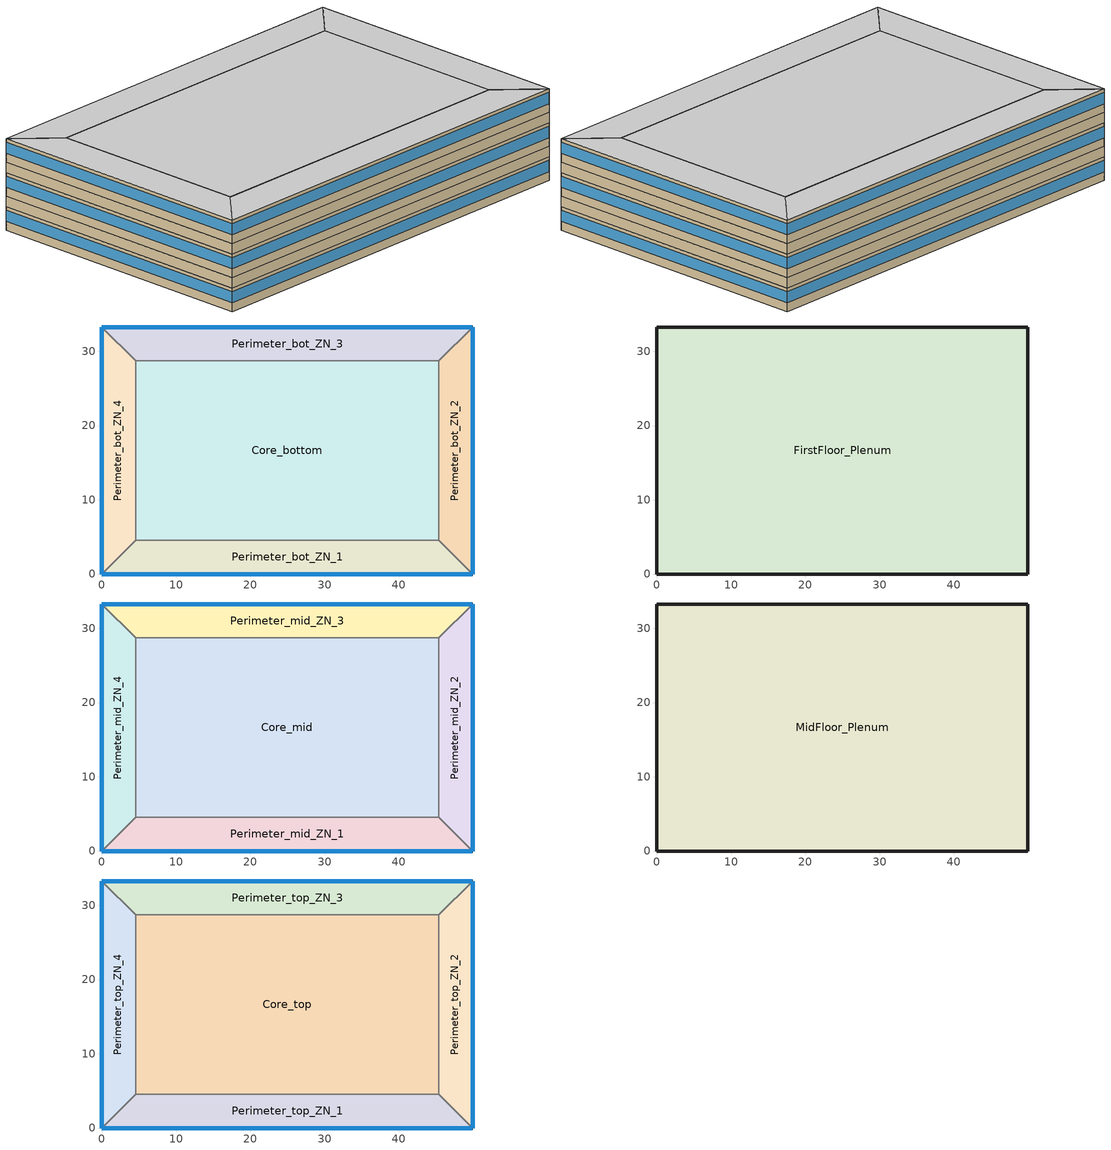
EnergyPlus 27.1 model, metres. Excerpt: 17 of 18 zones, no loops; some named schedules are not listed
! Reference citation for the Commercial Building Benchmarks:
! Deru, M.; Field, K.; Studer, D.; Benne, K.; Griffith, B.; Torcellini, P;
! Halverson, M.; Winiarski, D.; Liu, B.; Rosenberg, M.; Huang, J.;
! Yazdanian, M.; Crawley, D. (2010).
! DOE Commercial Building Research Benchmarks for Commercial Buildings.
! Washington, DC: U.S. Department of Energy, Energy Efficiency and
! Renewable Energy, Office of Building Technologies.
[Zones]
Core_bottom
 floor ground (ext-slab): 45.34,28.7 45.34,4.57 4.57,4.57 4.57,28.7 z0
 wall to Perimeter_bot_ZN_2 (int-walls): 45.34,4.57 45.34,28.7 z0:2.74
 wall to Perimeter_bot_ZN_3 (int-walls): 45.34,28.7 4.57,28.7 z0:2.74
 wall to Perimeter_bot_ZN_1 (int-walls): 4.57,4.57 45.34,4.57 z0:2.74
 wall to Perimeter_bot_ZN_4 (int-walls): 4.57,28.7 4.57,4.57 z0:2.74
Perimeter_bot_ZN_1
 floor ground (ext-slab): 0,0 4.57,4.57 45.34,4.57 49.91,0 z0
 wall outside (ext-walls-steelframe-nonres): 0,0 49.91,0 z0:2.74
 wall to Perimeter_bot_ZN_2 (int-walls): 49.91,0 45.34,4.57 z0:2.74
 wall to Perimeter_bot_ZN_4 (int-walls): 4.57,4.57 0,0 z0:2.74
 window (window-90.1-2004-nonres-fixed): 0,0 49.91,0 z1.02:2.33
Perimeter_bot_ZN_2
 floor ground (ext-slab): 49.91,0 45.34,4.57 45.34,28.7 49.91,33.27 z0
 wall outside (ext-walls-steelframe-nonres): 49.91,0 49.91,33.27 z0:2.74
 wall to Perimeter_bot_ZN_3 (int-walls): 49.91,33.27 45.34,28.7 z0:2.74
 window (window-90.1-2004-nonres-fixed): 49.91,0 49.91,33.27 z1.02:2.33
Perimeter_bot_ZN_3
 floor ground (ext-slab): 49.91,33.27 45.34,28.7 4.57,28.7 0,33.27 z0
 wall outside (ext-walls-steelframe-nonres): 49.91,33.27 0,33.27 z0:2.74
 wall to Perimeter_bot_ZN_4 (int-walls): 0,33.27 4.57,28.7 z0:2.74
 window (window-90.1-2004-nonres-fixed): 49.91,33.27 0,33.27 z1.02:2.33
Perimeter_bot_ZN_4
 floor ground (ext-slab): 0,33.27 4.57,28.7 4.57,4.57 0,0 z0
 wall outside (ext-walls-steelframe-nonres): 0,33.27 0,0 z0:2.74
 window (window-90.1-2004-nonres-fixed): 0,33.27 0,0 z1.02:2.33
FirstFloor_Plenum
 floor to Perimeter_bot_ZN_1 (DropCeiling): 45.34,4.57 49.91,0 0,0 4.57,4.57 z2.74
 floor to Perimeter_bot_ZN_2 (DropCeiling): 49.91,0 45.34,4.57 45.34,28.7 49.91,33.27 z2.74
 floor to Perimeter_bot_ZN_3 (DropCeiling): 0,33.27 49.91,33.27 45.34,28.7 4.57,28.7 z2.74
 floor to Perimeter_bot_ZN_4 (DropCeiling): 4.57,28.7 4.57,4.57 0,0 0,33.27 z2.74
 floor to Core_bottom (DropCeiling): 4.57,4.57 4.57,28.7 45.34,28.7 45.34,4.57 z2.74
 wall outside (ext-walls-steelframe-nonres): 49.91,0 49.91,33.27 0,33.27 0,0 49.91,0 z2.74:3.96
Core_mid
 floor to FirstFloor_Plenum (INT-FLOOR-TOPSIDE): 4.57,4.57 4.57,28.7 45.34,28.7 45.34,4.57 z3.96
 wall to Perimeter_mid_ZN_2 (int-walls): 45.34,4.57 45.34,28.7 z3.96:6.71
 wall to Perimeter_mid_ZN_3 (int-walls): 45.34,28.7 4.57,28.7 z3.96:6.71
 wall to Perimeter_mid_ZN_1 (int-walls): 4.57,4.57 45.34,4.57 z3.96:6.71
 wall to Perimeter_mid_ZN_4 (int-walls): 4.57,28.7 4.57,4.57 z3.96:6.71
Perimeter_mid_ZN_1
 floor to FirstFloor_Plenum (INT-FLOOR-TOPSIDE): 0,0 4.57,4.57 45.34,4.57 49.91,0 z3.96
 wall outside (ext-walls-steelframe-nonres): 0,0 49.91,0 z3.96:6.71
 wall to Perimeter_mid_ZN_2 (int-walls): 49.91,0 45.34,4.57 z3.96:6.71
 wall to Perimeter_mid_ZN_4 (int-walls): 4.57,4.57 0,0 z3.96:6.71
 window (window-90.1-2004-nonres-fixed): 0,0 49.91,0 z4.98:6.29
Perimeter_mid_ZN_2
 floor to FirstFloor_Plenum (INT-FLOOR-TOPSIDE): 49.91,0 45.34,4.57 45.34,28.7 49.91,33.27 z3.96
 wall outside (ext-walls-steelframe-nonres): 49.91,0 49.91,33.27 z3.96:6.71
 wall to Perimeter_mid_ZN_3 (int-walls): 49.91,33.27 45.34,28.7 z3.96:6.71
 window (window-90.1-2004-nonres-fixed): 49.91,0 49.91,33.27 z4.98:6.29
Perimeter_mid_ZN_3
 floor to FirstFloor_Plenum (INT-FLOOR-TOPSIDE): 49.91,33.27 45.34,28.7 4.57,28.7 0,33.27 z3.96
 wall outside (ext-walls-steelframe-nonres): 49.91,33.27 0,33.27 z3.96:6.71
 wall to Perimeter_mid_ZN_4 (int-walls): 0,33.27 4.57,28.7 z3.96:6.71
 window (window-90.1-2004-nonres-fixed): 49.91,33.27 0,33.27 z4.98:6.29
Perimeter_mid_ZN_4
 floor to FirstFloor_Plenum (INT-FLOOR-TOPSIDE): 0,33.27 4.57,28.7 4.57,4.57 0,0 z3.96
 wall outside (ext-walls-steelframe-nonres): 0,33.27 0,0 z3.96:6.71
 window (window-90.1-2004-nonres-fixed): 0,33.27 0,0 z4.98:6.29
MidFloor_Plenum
 floor to Perimeter_mid_ZN_1 (DropCeiling): 0,0 4.57,4.57 45.34,4.57 49.91,0 z6.71
 floor to Perimeter_mid_ZN_2 (DropCeiling): 49.91,33.27 49.91,0 45.34,4.57 45.34,28.7 z6.71
 floor to Perimeter_mid_ZN_3 (DropCeiling): 49.91,33.27 45.34,28.7 4.57,28.7 0,33.27 z6.71
 floor to Perimeter_mid_ZN_4 (DropCeiling): 0,33.27 4.57,28.7 4.57,4.57 0,0 z6.71
 floor to Core_mid (DropCeiling): 45.34,28.7 45.34,4.57 4.57,4.57 4.57,28.7 z6.71
 wall outside (ext-walls-steelframe-nonres): 49.91,0 49.91,33.27 0,33.27 0,0 49.91,0 z6.71:7.92
Core_top
 floor to MidFloor_Plenum (INT-FLOOR-TOPSIDE): 45.34,28.7 45.34,4.57 4.57,4.57 4.57,28.7 z7.92
 wall to Perimeter_top_ZN_2 (int-walls): 45.34,4.57 45.34,28.7 z7.92:10.67
 wall to Perimeter_top_ZN_3 (int-walls): 45.34,28.7 4.57,28.7 z7.92:10.67
 wall to Perimeter_top_ZN_1 (int-walls): 4.57,4.57 45.34,4.57 z7.92:10.67
 wall to Perimeter_top_ZN_4 (int-walls): 4.57,28.7 4.57,4.57 z7.92:10.67
 ceiling to TopFloor_Plenum (DropCeiling): 45.34,4.57 45.34,28.7 4.57,28.7 4.57,4.57 z10.67
Perimeter_top_ZN_1
 floor to MidFloor_Plenum (INT-FLOOR-TOPSIDE): 0,0 4.57,4.57 45.34,4.57 49.91,0 z7.92
 wall outside (ext-walls-steelframe-nonres): 0,0 49.91,0 z7.92:10.67
 wall to Perimeter_top_ZN_2 (int-walls): 49.91,0 45.34,4.57 z7.92:10.67
 wall to Perimeter_top_ZN_4 (int-walls): 4.57,4.57 0,0 z7.92:10.67
 window (window-90.1-2004-nonres-fixed): 0,0 49.91,0 z8.95:10.25
 ceiling to TopFloor_Plenum (DropCeiling): 0,0 49.91,0 45.34,4.57 4.57,4.57 z10.67
Perimeter_top_ZN_2
 floor to MidFloor_Plenum (INT-FLOOR-TOPSIDE): 49.91,0 45.34,4.57 45.34,28.7 49.91,33.27 z7.92
 wall outside (ext-walls-steelframe-nonres): 49.91,0 49.91,33.27 z7.92:10.67
 wall to Perimeter_top_ZN_3 (int-walls): 49.91,33.27 45.34,28.7 z7.92:10.67
 window (window-90.1-2004-nonres-fixed): 49.91,0 49.91,33.27 z8.95:10.25
 ceiling to TopFloor_Plenum (DropCeiling): 49.91,0 49.91,33.27 45.34,28.7 45.34,4.57 z10.67
Perimeter_top_ZN_3
 floor to MidFloor_Plenum (INT-FLOOR-TOPSIDE): 49.91,33.27 45.34,28.7 4.57,28.7 0,33.27 z7.92
 wall outside (ext-walls-steelframe-nonres): 49.91,33.27 0,33.27 z7.92:10.67
 wall to Perimeter_top_ZN_4 (int-walls): 0,33.27 4.57,28.7 z7.92:10.67
 window (window-90.1-2004-nonres-fixed): 49.91,33.27 0,33.27 z8.95:10.25
 ceiling to TopFloor_Plenum (DropCeiling): 49.91,33.27 0,33.27 4.57,28.7 45.34,28.7 z10.67
Perimeter_top_ZN_4
 floor to MidFloor_Plenum (INT-FLOOR-TOPSIDE): 0,33.27 4.57,28.7 4.57,4.57 0,0 z7.92
 wall outside (ext-walls-steelframe-nonres): 0,33.27 0,0 z7.92:10.67
 window (window-90.1-2004-nonres-fixed): 0,33.27 0,0 z8.95:10.25
 ceiling to TopFloor_Plenum (DropCeiling): 0,33.27 0,0 4.57,4.57 4.57,28.7 z10.67
[Site:Location]
USA IL-CHICAGO-OHARE: Latitude {deg}=41.77; Longitude {deg}=-87.75; Time Zone {hr}=-6; Elevation {m}=190
[SizingPeriod:DesignDay] Day of Month=21; Humidity Condition Type=Wetbulb; Barometric Pressure {Pa}=99063; Rain Indicator=No; Snow Indicator=No; Daylight Saving Time Indicator=No; Solar Model Indicator=ASHRAEClearSky
Name | Month | Day Type | Maximum Dry-Bulb Temperature {C} | Daily Dry-Bulb Temperature Range {deltaC} | Wetbulb or DewPoint at Maximum Dry-Bulb {C} | Wind Speed {m/s} | Wind Direction {deg} | Sky Clearness
CHICAGO Ann Htg 99.6% Condns DB | 1 | WinterDesignDay | -20.6 | 0 | -20.6 | 4.9 | 270 | 0
CHICAGO Ann Clg .4% Condns WB=>MDB | 7 | SummerDesignDay | 31.2 | 10.7 | 25.5 | 5.3 | 230 | 1
[Site:GroundTemperature:BuildingSurface]
19.527, 19.502, 19.536, 19.598, 20.002, 21.64, 22.225, 22.375, 21.449, 20.121, 19.802, 19.633
[Site:WaterMainsTemperature]
Calculation Method=CORRELATION; Annual Average Outdoor Air Temperature {C}=9.69; Maximum Difference In Monthly Average Outdoor Air Temperatures {deltaC}=28.1
[Building]
Benchmark Medium Office New V1.3_5.0: North Axis {deg}=0; Terrain=City; Loads Convergence Tolerance Value {W}=0.04; Temperature Convergence Tolerance Value {deltaC}=0.2; Solar Distribution=FullInteriorAndExterior; Maximum Number of Warmup Days=25; Minimum Number of Warmup Days=6
[Construction]
ext-walls-steelframe-nonres: Wood Siding, Steel Frame NonRes Wall Insulation, 1/2IN Gypsum
ext-slab: HW CONCRETE, CP02 CARPET PAD
int-walls: 1/2IN Gypsum, 1/2IN Gypsum
INT-FLOOR-TOPSIDE: MAT-CC05 4 HW CONCRETE, CP02 CARPET PAD
DropCeiling: Std AC02
window-90.1-2004-nonres-fixed: ASHRAE NonRes Fixed Assembly Window
InteriorFurnishings: Std Wood 6inch
[Material] Thermal Absorptance=0.9
Name | Roughness | Thickness {m} | Conductivity {W/m-K} | Density {kg/m3} | Specific Heat {J/kg-K} | Solar Absorptance | Visible Absorptance
Steel Frame NonRes Wall Insulation | MediumRough | 0.0870565 | 0.049 | 265 | 836.8 | 0.7 | 0.7
Wood Siding | MediumSmooth | 0.01 | 0.11 | 544.62 | 1210 | 0.78 | 0.78
1/2IN Gypsum | Smooth | 0.0127 | 0.16 | 784.9 | 830 | 0.92 | 0.92
HW CONCRETE; MAT-CC05 4 HW CONCRETE | Rough | 0.1016 | 1.311 | 2240 | 836.8 | 0.7 | 0.7
Std AC02 | MediumSmooth | 0.0127 | 0.057 | 288 | 1339 | 0.7 | 0.2
Std Wood 6inch | MediumSmooth | 0.15 | 0.12 | 540 | 1210 | 0.7 | 0.7
[Material:NoMass]
CP02 CARPET PAD: Roughness=VeryRough; Thermal Resistance {m2-K/W}=0.2165; Thermal Absorptance=0.9; Solar Absorptance=0.7; Visible Absorptance=0.8
[WindowMaterial:SimpleGlazingSystem]
ASHRAE NonRes Fixed Assembly Window: U-Factor {W/m2-K}=3.23646; Solar Heat Gain Coefficient=0.39
[Zone] Type=1; Multiplier=1; Floor Area {m2}=autocalculate
Name | Part of Total Floor Area
Core_bottom; Core_mid; Core_top; Perimeter_bot_ZN_1; Perimeter_bot_ZN_2; Perimeter_bot_ZN_3; Perimeter_bot_ZN_4; Perimeter_mid_ZN_1; Perimeter_mid_ZN_2; Perimeter_mid_ZN_3; Perimeter_mid_ZN_4; Perimeter_top_ZN_1; Perimeter_top_ZN_2; Perimeter_top_ZN_3; Perimeter_top_ZN_4 | Yes
FirstFloor_Plenum; MidFloor_Plenum | No
[People] Number of People Schedule=BLDG_OCC_SCH; Number of People Calculation Method=Area/Person; Floor Area per Person {m2/person}=18.58; Fraction Radiant=0.3; Sensible Heat Fraction=AUTOCALCULATE; Activity Level Schedule=ACTIVITY_SCH; Carbon Dioxide Generation Rate {m3/s-W}=3.82E-8; Enable ASHRAE 55 Comfort Warnings=No; Mean Radiant Temperature Calculation Type=EnclosureAveraged; Work Efficiency Schedule=WORK_EFF_SCH; Clothing Insulation Calculation Method=ClothingInsulationSchedule; Clothing Insulation Schedule=CLOTHING_SCH; Air Velocity Schedule=AIR_VELO_SCH; Thermal Comfort Model 1 Type=FANGER
Name | Zone or ZoneList or Space or SpaceList
Core_bottom People | Core_bottom
Core_mid People | Core_mid
Core_top People | Core_top
Perimeter_bot_ZN_1 People | Perimeter_bot_ZN_1
Perimeter_bot_ZN_2 People | Perimeter_bot_ZN_2
Perimeter_bot_ZN_3 People | Perimeter_bot_ZN_3
Perimeter_bot_ZN_4 People | Perimeter_bot_ZN_4
Perimeter_mid_ZN_1 People | Perimeter_mid_ZN_1
Perimeter_mid_ZN_2 People | Perimeter_mid_ZN_2
Perimeter_mid_ZN_3 People | Perimeter_mid_ZN_3
Perimeter_mid_ZN_4 People | Perimeter_mid_ZN_4
Perimeter_top_ZN_1 People | Perimeter_top_ZN_1
Perimeter_top_ZN_2 People | Perimeter_top_ZN_2
Perimeter_top_ZN_3 People | Perimeter_top_ZN_3
Perimeter_top_ZN_4 People | Perimeter_top_ZN_4
[Lights] Schedule=BLDG_LIGHT_SCH; Design Level Calculation Method=Watts/Area; Watts per Floor Area {W/m2}=10.76; Return Air Fraction=0.4; Fraction Radiant=0.4; Fraction Visible=0.2; Fraction Replaceable=1; Return Air Fraction Calculated from Plenum Temperature=No
Name | Zone or ZoneList or Space or SpaceList
Core_bottom_Lights | Core_bottom
Core_mid_Lights | Core_mid
Core_top_Lights | Core_top
Perimeter_bot_ZN_1_Lights | Perimeter_bot_ZN_1
Perimeter_bot_ZN_2_Lights | Perimeter_bot_ZN_2
Perimeter_bot_ZN_3_Lights | Perimeter_bot_ZN_3
Perimeter_bot_ZN_4_Lights | Perimeter_bot_ZN_4
Perimeter_mid_ZN_1_Lights | Perimeter_mid_ZN_1
Perimeter_mid_ZN_2_Lights | Perimeter_mid_ZN_2
Perimeter_mid_ZN_3_Lights | Perimeter_mid_ZN_3
Perimeter_mid_ZN_4_Lights | Perimeter_mid_ZN_4
Perimeter_top_ZN_1_Lights | Perimeter_top_ZN_1
Perimeter_top_ZN_2_Lights | Perimeter_top_ZN_2
Perimeter_top_ZN_3_Lights | Perimeter_top_ZN_3
Perimeter_top_ZN_4_Lights | Perimeter_top_ZN_4
[ElectricEquipment] Fraction Latent=0; Fraction Radiant=0.5; Fraction Lost=0
Name | Zone or ZoneList or Space or SpaceList | Schedule | Design Level Calculation Method | Watts per Floor Area {W/m2} | Design Level {W}
Core_bottom_PlugMisc_Equip | Core_bottom | BLDG_EQUIP_SCH | Watts/Area | 8.07
Core_mid_PlugMisc_Equip | Core_mid | BLDG_EQUIP_SCH | Watts/Area | 8.07
Core_top_PlugMisc_Equip | Core_top | BLDG_EQUIP_SCH | Watts/Area | 8.07
Perimeter_bot_ZN_1_PlugMisc_Equip | Perimeter_bot_ZN_1 | BLDG_EQUIP_SCH | Watts/Area | 8.07
Perimeter_bot_ZN_2_PlugMisc_Equip | Perimeter_bot_ZN_2 | BLDG_EQUIP_SCH | Watts/Area | 8.07
Perimeter_bot_ZN_3_PlugMisc_Equip | Perimeter_bot_ZN_3 | BLDG_EQUIP_SCH | Watts/Area | 8.07
Perimeter_bot_ZN_4_PlugMisc_Equip | Perimeter_bot_ZN_4 | BLDG_EQUIP_SCH | Watts/Area | 8.07
Perimeter_mid_ZN_1_PlugMisc_Equip | Perimeter_mid_ZN_1 | BLDG_EQUIP_SCH | Watts/Area | 8.07
Perimeter_mid_ZN_2_PlugMisc_Equip | Perimeter_mid_ZN_2 | BLDG_EQUIP_SCH | Watts/Area | 8.07
Perimeter_mid_ZN_3_PlugMisc_Equip | Perimeter_mid_ZN_3 | BLDG_EQUIP_SCH | Watts/Area | 8.07
Perimeter_mid_ZN_4_PlugMisc_Equip | Perimeter_mid_ZN_4 | BLDG_EQUIP_SCH | Watts/Area | 8.07
Perimeter_top_ZN_1_PlugMisc_Equip | Perimeter_top_ZN_1 | BLDG_EQUIP_SCH | Watts/Area | 8.07
Perimeter_top_ZN_2_PlugMisc_Equip | Perimeter_top_ZN_2 | BLDG_EQUIP_SCH | Watts/Area | 8.07
Perimeter_top_ZN_3_PlugMisc_Equip | Perimeter_top_ZN_3 | BLDG_EQUIP_SCH | Watts/Area | 8.07
Perimeter_top_ZN_4_PlugMisc_Equip | Perimeter_top_ZN_4 | BLDG_EQUIP_SCH | Watts/Area | 8.07
Core_bottom_Elevators_Equip | Core_bottom | BLDG_ELEVATORS | EquipmentLevel |  | 32109.9
[Exterior:Lights]
Exterior Facade Lighting: Schedule=ALWAYS_ON; Design Level {W}=1779; Control Option=AstronomicalClock
[Daylighting:Controls] Daylighting Method=SplitFlux; Lighting Control Type=Continuous; Minimum Input Power Fraction for Continuous or ContinuousOff Dimming Control=0; Minimum Light Output Fraction for Continuous or ContinuousOff Dimming Control=0; Probability Lighting will be Reset When Needed in Manual Stepped Control=1; Maximum Allowable Discomfort Glare Index=22; Fraction of Lights Controlled by Reference Point 1=1; Illuminance Setpoint at Reference Point 1 {lux}=500
Name | Zone or Space | Glare Calculation Daylighting Reference Point | Glare Calculation Azimuth Angle of View Direction Clockwise from Zone y-Axis {deg} | Daylighting Reference Point 1
Perimeter_bot_ZN_3_DaylCtrl | Perimeter_bot_ZN_3 | Perimeter_bot_ZN_3_DaylRefPt1 | 90 | Perimeter_bot_ZN_3_DaylRefPt1
Perimeter_bot_ZN_2_DaylCtrl | Perimeter_bot_ZN_2 | Perimeter_bot_ZN_2_DaylRefPt1 | 180 | Perimeter_bot_ZN_2_DaylRefPt1
Perimeter_bot_ZN_1_DaylCtrl | Perimeter_bot_ZN_1 | Perimeter_bot_ZN_1_DaylRefPt1 | 270 | Perimeter_bot_ZN_1_DaylRefPt1
Perimeter_bot_ZN_4_DaylCtrl | Perimeter_bot_ZN_4 | Perimeter_bot_ZN_4_DaylRefPt1 | 0 | Perimeter_bot_ZN_4_DaylRefPt1
Perimeter_mid_ZN_3_DaylCtrl | Perimeter_mid_ZN_3 | Perimeter_mid_ZN_3_DaylRefPt1 | 90 | Perimeter_mid_ZN_3_DaylRefPt1
Perimeter_mid_ZN_2_DaylCtrl | Perimeter_mid_ZN_2 | Perimeter_mid_ZN_2_DaylRefPt1 | 180 | Perimeter_mid_ZN_2_DaylRefPt1
Perimeter_mid_ZN_1_DaylCtrl | Perimeter_mid_ZN_1 | Perimeter_mid_ZN_1_DaylRefPt1 | 270 | Perimeter_mid_ZN_1_DaylRefPt1
Perimeter_mid_ZN_4_DaylCtrl | Perimeter_mid_ZN_4 | Perimeter_mid_ZN_4_DaylRefPt1 | 0 | Perimeter_mid_ZN_4_DaylRefPt1
Perimeter_top_ZN_3_DaylCtrl | Perimeter_top_ZN_3 | Perimeter_top_ZN_3_DaylRefPt1 | 90 | Perimeter_top_ZN_3_DaylRefPt1
Perimeter_top_ZN_2_DaylCtrl | Perimeter_top_ZN_2 | Perimeter_top_ZN_2_DaylRefPt1 | 180 | Perimeter_top_ZN_2_DaylRefPt1
Perimeter_top_ZN_1_DaylCtrl | Perimeter_top_ZN_1 | Perimeter_top_ZN_1_DaylRefPt1 | 270 | Perimeter_top_ZN_1_DaylRefPt1
Perimeter_top_ZN_4_DaylCtrl | Perimeter_top_ZN_4 | Perimeter_top_ZN_4_DaylRefPt1 | 0 | Perimeter_top_ZN_4_DaylRefPt1
[ZoneInfiltration:DesignFlowRate] Design Flow Rate Calculation Method=Flow/ExteriorArea; Flow Rate per Exterior Surface Area {m3/s-m2}=0.000302; Constant Term Coefficient=1; Temperature Term Coefficient=0; Velocity Term Coefficient=0; Velocity Squared Term Coefficient=0
Name | Zone or ZoneList or Space or SpaceList | Schedule
FirstFloor_Plenum_Infiltration | FirstFloor_Plenum | ALWAYS_ON
MidFloor_Plenum_Infiltration | MidFloor_Plenum | ALWAYS_ON
Perimeter_bot_ZN_1_Infiltration | Perimeter_bot_ZN_1 | INFIL_QUARTER_ON_SCH
Perimeter_bot_ZN_2_Infiltration | Perimeter_bot_ZN_2 | INFIL_QUARTER_ON_SCH
Perimeter_bot_ZN_3_Infiltration | Perimeter_bot_ZN_3 | INFIL_QUARTER_ON_SCH
Perimeter_bot_ZN_4_Infiltration | Perimeter_bot_ZN_4 | INFIL_QUARTER_ON_SCH
Perimeter_mid_ZN_1_Infiltration | Perimeter_mid_ZN_1 | INFIL_QUARTER_ON_SCH
Perimeter_mid_ZN_2_Infiltration | Perimeter_mid_ZN_2 | INFIL_QUARTER_ON_SCH
Perimeter_mid_ZN_3_Infiltration | Perimeter_mid_ZN_3 | INFIL_QUARTER_ON_SCH
Perimeter_mid_ZN_4_Infiltration | Perimeter_mid_ZN_4 | INFIL_QUARTER_ON_SCH
Perimeter_top_ZN_1_Infiltration | Perimeter_top_ZN_1 | INFIL_QUARTER_ON_SCH
Perimeter_top_ZN_2_Infiltration | Perimeter_top_ZN_2 | INFIL_QUARTER_ON_SCH
Perimeter_top_ZN_3_Infiltration | Perimeter_top_ZN_3 | INFIL_QUARTER_ON_SCH
Perimeter_top_ZN_4_Infiltration | Perimeter_top_ZN_4 | INFIL_QUARTER_ON_SCH
[InternalMass] Construction=InteriorFurnishings
Name | Zone or ZoneList | Surface Area {m2}
Core_bottom Internal Mass | Core_bottom | 1967.07
Core_mid Internal Mass | Core_mid | 1967.07
Core_top Internal Mass | Core_top | 1967.07
Perimeter_bot_ZN_1 Internal Mass | Perimeter_bot_ZN_1 | 414.6763
Perimeter_bot_ZN_2 Internal Mass | Perimeter_bot_ZN_2 | 262.5244
Perimeter_bot_ZN_3 Internal Mass | Perimeter_bot_ZN_3 | 414.6763
Perimeter_bot_ZN_4 Internal Mass | Perimeter_bot_ZN_4 | 262.5072
Perimeter_mid_ZN_1 Internal Mass | Perimeter_mid_ZN_1 | 414.6763
Perimeter_mid_ZN_2 Internal Mass | Perimeter_mid_ZN_2 | 262.5244
Perimeter_mid_ZN_3 Internal Mass | Perimeter_mid_ZN_3 | 414.6763
Perimeter_mid_ZN_4 Internal Mass | Perimeter_mid_ZN_4 | 262.5072
Perimeter_top_ZN_1 Internal Mass | Perimeter_top_ZN_1 | 414.6763
Perimeter_top_ZN_2 Internal Mass | Perimeter_top_ZN_2 | 262.5244
Perimeter_top_ZN_3 Internal Mass | Perimeter_top_ZN_3 | 414.6763
Perimeter_top_ZN_4 Internal Mass | Perimeter_top_ZN_4 | 262.5072
[AirLoopHVAC:ReturnPlenum]
Name | Zone
VAV_2 Return Plenum | MidFloor_Plenum
VAV_1 Return Plenum | FirstFloor_Plenum
[AvailabilityManager:NightCycle] Applicability Schedule=ALWAYS_ON; Fan Schedule=HVACOperationSchd; Control Type=CycleOnAny; Thermostat Tolerance {deltaC}=1; Cycling Run Time Control Type=FixedRunTime; Cycling Run Time {s}=1800
VAV_1 Availability Manager; VAV_2 Availability Manager; VAV_3 Availability Manager
[UtilityCost:Tariff]
Name | Output Meter | Conversion Factor Choice | Demand Window Length | Monthly Charge or Variable | Group
PSI_LLF_LowLoadFactorService | Electricity:Facility | kWh | HalfHour | 15 | Comm Elect
PSI_CS_CommercialElectricService | Electricity:Facility | kWh |  | 9.4 | Comm Elect
IN_EIAMonthlyRateGas | NaturalGas:Facility | MCF |  | 0 | Comm Gas
[UtilityCost:Charge:Block] Tariff=PSI_LLF_LowLoadFactorService; Source Variable=totalEnergy; Season=Annual; Category Variable=EnergyCharges
Name | Utility Cost Charge Block | Block Size 1 Value or Variable | Block 1 Cost per Unit Value or Variable | Block Size 2 Value or Variable | Block 2 Cost per Unit Value or Variable | Block Size 3 Value or Variable | Block 3 Cost per Unit Value or Variable | Block Size 4 Value or Variable | Block 4 Cost per Unit Value or Variable | Block Size Multiplier Value or Variable
 | AnnualEnergyCharge | 300 | 0.108222 | 700 | 0.087021 | 1500 | 0.07842 | remaining | 0.05832
 | AnnualDemandBaseCharge | 190 | 0 | 110 | 0.051773 | remaining | 0.046965 |  |  | TotalDemand
